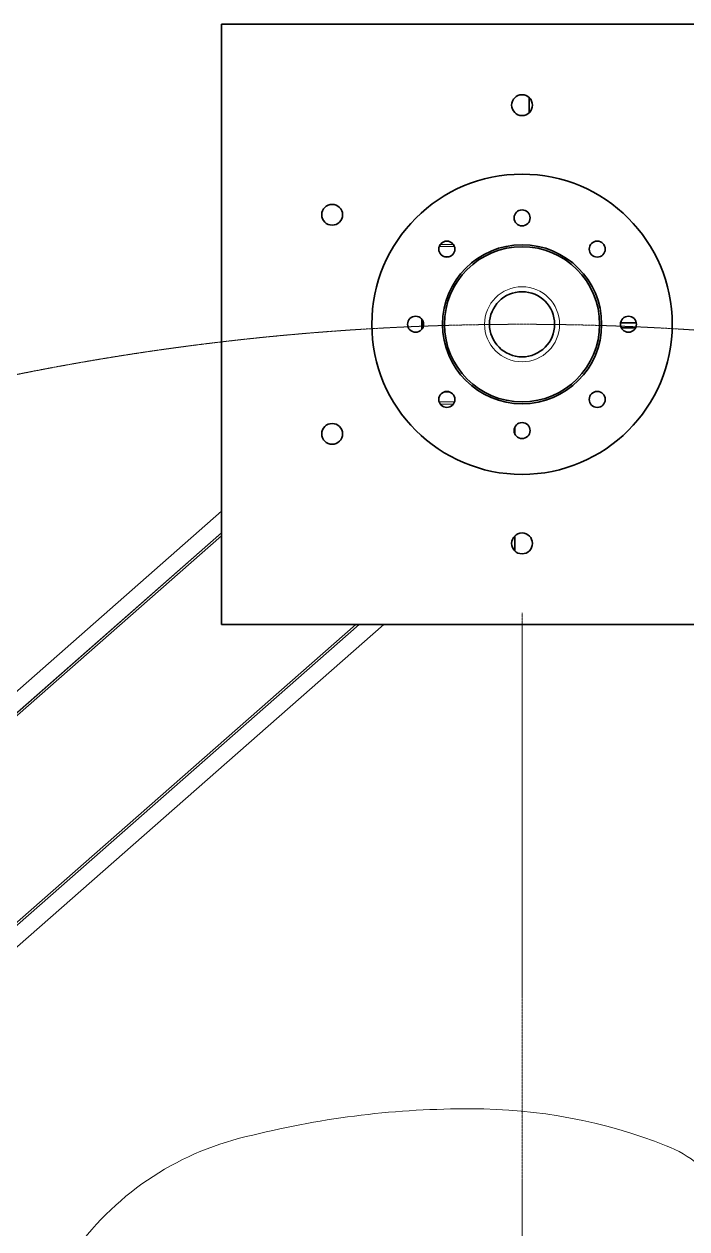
# Model space of a CAD drawing. Header units: millimetres. Extents: x 2822564 to 2991989, y -324396 to -253399.
# Drawn here: x 2841900 to 2842474, y -309685 to -308641 of the extents above; entities that cross this region are included whole.
import ezdxf

# ---------------------------------------------------------------- set-up
doc = ezdxf.new("R2010")
doc.units = ezdxf.units.MM
doc.linetypes.add('12017_XPLAN_GROUND$0$HIDDEN', pattern=[0.375, 0.25, -0.125])
doc.linetypes.add('DASHDOT', pattern=[1, 0.5, -0.25, 0, -0.25])
for name, color, linetype, lineweight in [("'new furniture'", 252, 'Continuous', 9), ('ARCHMED-Fur-S', 8, 'Continuous', 9), ('coton tak bazo', 191, 'Continuous', 5), ('KATCHIN', 253, '12017_XPLAN_GROUND$0$HIDDEN', 5), ('plat 2 bazo', 7, 'Continuous', 15)]:
    doc.layers.add(name, color=color, linetype=linetype, lineweight=lineweight)
doc.layers.add('AX', color=1, linetype='DASHDOT')
doc.styles.add('Annotative', font='arial.ttf')
doc.dimstyles.new('RUNNER saghf', dxfattribs={"dimtxt": 150, "dimasz": 60, "dimexe": 0.18, "dimexo": 0.0625, "dimgap": 0.09, "dimtad": 0, "dimtih": 1, "dimtoh": 1, "dimdec": 4, "dimzin": 0, "dimdsep": 46, "dimtxsty": 'Annotative', "dimblk": 'OBLIQUE', "dimcen": 0.09, "dimclrd": 140, "dimclre": 140, "dimclrt": 230, "dimazin": 0, "dimtfac": 1, "dimtdec": 4, "dimtofl": 0, "dimtmove": 0, "dimatfit": 3, "dimldrblk": 'OBLIQUE', "dimfxl": 1, "dimtolj": 1, "dimtzin": 0, "dimarcsym": 0})

# ---------------------------------------------------------------- blocks, each defined once
blk = doc.blocks.new('fff')
at = {"layer": 'coton tak bazo', "lineweight": 35, "ltscale": 0.008936}
blk.add_line((-0.7007, 1.1119), (-0.7007, 1.0964), dxfattribs=at)
at = {"layer": 'coton tak bazo', "lineweight": 13, "ltscale": 0.008894}
for p, q in [((-0.7912, 0.9617), (-0.7759, 0.9617)), ((-0.7912, 0.8053), (-0.7759, 0.8053))]:
    blk.add_line(p, q, dxfattribs=at)
at = {"layer": 'coton tak bazo', "lineweight": 13, "ltscale": 0.007637}
for p, q in [((-0.7901, 0.9639), (-0.7769, 0.9639)), ((-0.7901, 0.8031), (-0.7769, 0.8031))]:
    blk.add_line(p, q, dxfattribs=at)
at = {"layer": 'coton tak bazo', "lineweight": 35, "ltscale": 0.002805}
blk.add_line((-0.786, 0.9515), (-0.7811, 0.9515), dxfattribs=at)
at = {"layer": 'coton tak bazo', "lineweight": 35, "ltscale": 0.005826}
blk.add_line((-0.8086, 0.8785), (-0.8086, 0.8885), dxfattribs=at)
at = {"layer": 'coton tak bazo', "lineweight": 35, "ltscale": 0.009181}
blk.add_line((-0.5928, 0.8849), (-0.6086, 0.8849), dxfattribs=at)
at = {"layer": 'coton tak bazo', "lineweight": 35, "ltscale": 0.008358}
blk.add_line((-0.5935, 0.8799), (-0.6079, 0.8799), dxfattribs=at)
at = {"layer": 'coton tak bazo', "lineweight": 35, "ltscale": 0.002806}
blk.add_line((-0.7811, 0.8154), (-0.786, 0.8154), dxfattribs=at)
at = {"layer": 'coton tak bazo', "lineweight": 35, "ltscale": 0.004519}
blk.add_line((-0.7149, 0.7725), (-0.7149, 0.7803), dxfattribs=at)
at = {"layer": 'coton tak bazo', "ltscale": 0.466667}
for p, q in [((-1.0102, 0.6952), (-1.549, 0.2214)), ((-1.0102, 0.6952), (-1.5366, 0.2323)), ((-1.0102, 0.6734), (-1.5382, 0.2091)), ((-1.0102, 0.6705), (-1.5367, 0.2074)), ((-1.0102, 0.6734), (-1.5258, 0.22)), ((-1.0102, 0.6705), (-1.5244, 0.2183)), ((-1.0102, 0.6734), (-1.5149, 0.2295)), ((-1.0102, 0.6705), (-1.5135, 0.2279)), ((-0.8751, 0.5811), (-1.4335, 0.09)), ((-0.8718, 0.5811), (-1.432, 0.0884)), ((-0.8469, 0.5811), (-1.4212, 0.0761)), ((-0.8751, 0.5811), (-1.3711, 0.1449)), ((-0.8718, 0.5811), (-1.3696, 0.1433)), ((-0.8469, 0.5811), (-1.3588, 0.131)), ((-0.8751, 0.5811), (-1.3478, 0.1654)), ((-0.8718, 0.5811), (-1.3463, 0.1638))]:
    blk.add_line(p, q, dxfattribs=at)
at = {"layer": 'coton tak bazo', "lineweight": 35, "ltscale": 0.008937}
blk.add_line((-0.7149, 0.6551), (-0.7149, 0.6705), dxfattribs=at)
at = {"layer": 'coton tak bazo', "lineweight": 35}
for centre, radius in [((-0.7078, 1.1042), 0.0105), ((-0.8989, 0.9938), 0.0105), ((-0.7078, 0.9906), 0.00806), ((-0.7835, 0.9592), 0.00806), ((-0.7078, 0.8835), 0.0781), ((-0.6321, 0.9592), 0.00806), ((-0.7078, 0.8835), 0.0328), ((-0.8149, 0.8835), 0.00806), ((-0.6007, 0.8835), 0.00806), ((-0.7835, 0.8078), 0.00806), ((-0.6321, 0.8078), 0.00806), ((-0.8989, 0.7731), 0.0105), ((-0.7078, 0.7764), 0.00806), ((-0.7078, 0.6628), 0.0105)]:
    blk.add_circle(centre, radius, dxfattribs=at)
at = {"layer": 'coton tak bazo', "lineweight": 13}
blk.add_circle((-0.7078, 0.8835), 0.0378, dxfattribs=at)
at = {"layer": 'plat 2 bazo', "lineweight": 35, "ltscale": 0.35}
for p, q in [((-1.0102, 1.1859), (-1.0102, 0.5811)), ((-0.4054, 1.1859), (-1.0102, 1.1859)), ((-1.0102, 0.5811), (-0.4054, 0.5811))]:
    blk.add_line(p, q, dxfattribs=at)
at = {"layer": 'plat 2 bazo', "lineweight": 35}
for radius in [0.1512, 0.0801]:
    blk.add_circle((-0.7078, 0.8835), radius, dxfattribs=at)
blk = doc.blocks.new('N_1210DE-00037-200612191001')
at = {"layer": 'ARCHMED-Fur-S'}
blk.add_line((0.56, 10.848), (0.121, 10.86), dxfattribs=at)
for centre, radius, start, end in [((-9.855, 59.081), 7.789, 101.90429, 136.25202), ((-10.669, 64.953), 1.92, 66.21196, 114.37964), ((-10.298, 65.795), 1, 319.5394, 66.21196), ((-9.819, 60.246), 4.461, 100.02537, 130.95898), ((-10.638, 66.085), 1.446, 271.68318, 319.5394), ((10.289, 41.226), 34.702, 137.95474, 153.73238), ((-9.892, 59.315), 5.159, 123.54411, 158.49239), ((20.991, 61.191), 1, 88.76492, 172.90642), ((20.931, 58.367), 3.825, 48.85039, 88.76492), ((-13.761, 60.84), 1, 158.49239, 300.23354), ((22.444, 61.01), 2.464, 172.90642, 179.78852), ((20.98, 61.016), 1, 179.78852, 240.11793), ((15.565, 51.387), 12.623, 31.54073, 51.35875), ((-11.162, 56.379), 4.163, 81.46629, 120.23354), ((-10.601, 59.969), 0.53, 337.33038, 83.8286), ((15.898, 52.17), 9.202, 5.68717, 60.11793), ((-12.607, 61.358), 2.961, 294.23222, 327.44071), ((63.826, -126.759), 200.093, 112.08086, 113.32409), ((2.291, 47.61), 26.178, 12.39385, 23.36147), ((-13.628, 53.713), 3.717, 118.42029, 169.8089), ((552.983, -349.481), 702.958, 144.71444, 145.421556), ((20.801, 55.338), 0.5, 77.62015, 181.33563), ((22.107, 55.369), 1.806, 181.33563, 206.5549), ((20.586, 54.358), 1.503, 23.73983, 77.62015), ((-223.277, 135.675), 221.455, 336.55422, 338.46087), ((-14.181, 41.21), 37.154, 16.42338, 21.0597), ((28.566, 58.724), 7.599, 209.65602, 231.78507), ((51.061, 56.24), 23.396, 187.39637, 196.34155), ((24.375, 53.224), 0.694, 222.76954, 348.16837), ((25.705, 53.445), 4.586, 202.1614, 230.23054), ((10.05, 25.536), 43.103, 146.26804, 165.45579), ((-3.608, 29.733), 33.217, 34.78629, 37.42675), ((38.206, 52.471), 10, 196.34155, 212.01654), ((15.46, 42.979), 10, 17.01037, 34.78629), ((190.55, -13.648), 219.368, 163.7977, 165.47646), ((67.614, 70.86), 44.684, 212.01654, 218.63952), ((-4.695, 36.813), 31.077, 11.5595, 17.01037), ((63.293, 51.92), 38.577, 193.30853, 204.21752), ((-9.278, 11.977), 52.182, 24.59097, 36.4206), ((-29.752, 44.023), 8.376, 303.88537, 341.49979), ((-39.406, 24.402), 19.945, 352.27503, 41.28894), ((-21.993, 33.849), 10, 165.45579, 176.09594), ((51.584, 42.589), 24.354, 195.46257, 204.47153), ((-5.76, 32.741), 26.271, 176.09594, 197.83908), ((32.683, 31), 6.113, 334.30848, 26.12847), ((-0.659, 27.828), 5, 91.36263, 135.24487), ((0.881, -36.919), 69.765, 89.9546, 91.36263), ((-2.659, -36.827), 69.725, 85.65168, 87.04489), ((2.248, 27.712), 5, 41.60802, 85.65168), ((32.893, 32.817), 3.49, 185.20737, 247.93086), ((3.863, 23.343), 11.369, 135.24487, 152.17878), ((-2.484, 23.51), 11.329, 24.81846, 41.60802), ((37.626, 16.357), 16.588, 117.78306, 167.22669), ((2.337, 22.996), 10.232, 146.4549, 163.79385), ((-0.977, 23.082), 10.192, 13.22508, 30.56404), ((261.405, -48.139), 235.955, 161.08496, 163.30533), ((8.218, 22.557), 16.048, 168.15443, 178.16061), ((0.958, 29.385), 32.07, 188.41204, 220.503), ((-6.873, 22.952), 16.008, 358.84023, 8.84641), ((-11.96, 6.897), 16.696, 75.65071, 117.39157), ((78.576, 19.849), 86.458, 177.86379, 179.42469), ((12.407, 6.7), 16.262, 59.3154, 101.61706), ((-77.316, 23.932), 86.458, 357.57555, 359.13621), ((2.122, 20.617), 10, 179.42469, 215.59489), ((-0.927, 20.697), 10, 321.40494, 357.57555), ((18.42, 17.363), 4.032, 41.32631, 55.48203), ((25.817, 22.517), 10, 332.26814, 343.30533), ((-5.254, 38.852), 45.103, 313.9831, 332.26814), ((-70.28, -31.208), 79.039, 34.12987, 35.59489), ((68.664, -34.846), 79.039, 141.40494, 143.16181), ((-0.716, 15.944), 5, 214.12987, 259.4252), ((2.151, 15.068), 4.121, 284.5708, 322.19382), ((0.196, 20.827), 9.967, 259.4252, 269.56952), ((1.008, 20.805), 9.967, 267.42824, 282.63278), ((-5.987, 23.849), 23.196, 221.2473, 263.4196), ((19.123, 13.593), 10, 296.99133, 313.9831), ((4.906, 41.506), 41.324, 275.22336, 296.99133), ((1.822, 69.725), 69.709, 261.3637, 275.63633)]:
    blk.add_arc(centre, radius, start, end, dxfattribs=at)
blk = doc.blocks.new('_Oblique')
at = {"color": 0, "linetype": 'ByBlock', "lineweight": -2}
blk.add_line((-0.5, -0.5), (0.5, 0.5), dxfattribs=at)
blk = doc.blocks.new('*D21')
at = {"color": 140, "lineweight": -2, "ltscale": 10, "transparency": 16777216}
for p, q in [((1609924.9, -562746.7), (1609924.5, -562746.7)), ((1609924.7, -562746.7), (1609924.7, -563805.7)), ((1609924.7, -564946.7), (1609924.7, -563887.6)), ((1609924.9, -564946.7), (1609924.5, -564946.7))]:
    blk.add_line(p, q, dxfattribs=at)
at = {"layer": 'Defpoints', "color": 0, "ltscale": 10, "transparency": 16777216}
for p in [(1610637.8, -562746.7, 0), (1609924.7, -564946.7), (1610637.9, -564946.7, 0)]:
    blk.add_point(p, dxfattribs=at)
at = {"color": 140, "lineweight": -2, "ltscale": 10, "transparency": 16777216, "xscale": 60, "yscale": 60, "zscale": 60}
for p, rotation in [((1609924.7, -562746.7), 90), ((1609924.7, -564946.7), 270)]:
    blk.add_blockref('_Oblique', p, dxfattribs=dict(at, rotation=rotation))
at = {"color": 230, "ltscale": 10, "transparency": 16777216, "insert": (1609924.7, -563846.7), "char_height": 80, "attachment_point": 5, "style": 'Annotative', "bg_fill": 3, "box_fill_scale": 1.1, "bg_fill_color": 256, "bg_fill_true_color": 13158600, "bg_fill_transparency": 0}
blk.add_mtext('\\A1;2200', dxfattribs=at)
blk = doc.blocks.new('Surgery Zone')
at = {"layer": 'KATCHIN', "color": 240, "ltscale": 1.1, "true_color": 0xed1f24}
blk.add_line((1610637.8, -562746.7, 0), (1610637.8, -564696.7, 0), dxfattribs=at)
at = {"layer": 'KATCHIN', "color": 85, "ltscale": 1.1, "true_color": 0x58ba48}
blk.add_circle((1610637.8, -562746.7, 0), 2200, dxfattribs=at)
at = {"layer": "'new furniture'", "extrusion": (1.57871e-14, -3.63266e-19, -1), "xscale": 10.99999999998999, "yscale": 10.99999999998999, "zscale": -10.99999999984072, "rotation": 354.6292389127441}
blk.add_blockref('N_1210DE-00037-200612191001', (-1610777.1, -564262.1, 0), dxfattribs=at)
at = {"layer": 'coton tak bazo', "xscale": 860.0000000000005, "yscale": 860.0000000000005, "zscale": 860.0000000000005, "rotation": 180}
blk.add_blockref('fff', (1610029.2, -564186.9, 0), dxfattribs=at)
at = {"ltscale": 10}
dim = blk.add_linear_dim(base=(1609924.7, -564946.7, 0), p1=(1610637.8, -562746.7, 0), p2=(1610637.9, -564946.7, 0), angle=90, dimstyle='RUNNER saghf', override={"dimtxt": 80, "dimdec": 0, "dimtdec": 0, "dimfxl": 0.2, "dimfxlon": 1, "dimtfill": 1, "dimarcsym": 2}, dxfattribs=at)
dim.commit()
dim.dimension.update_dxf_attribs({"geometry": '*D21', "text_midpoint": (1609924.7, -563846.7, 0)})

msp = doc.modelspace()

# ---------------------------------------------------------------- block references
at = {"layer": 'AX', "rotation": 180}
msp.add_blockref('Surgery Zone', (4452968.9, -873848.1, 0), dxfattribs=at)

doc.saveas('drawing.dxf')
